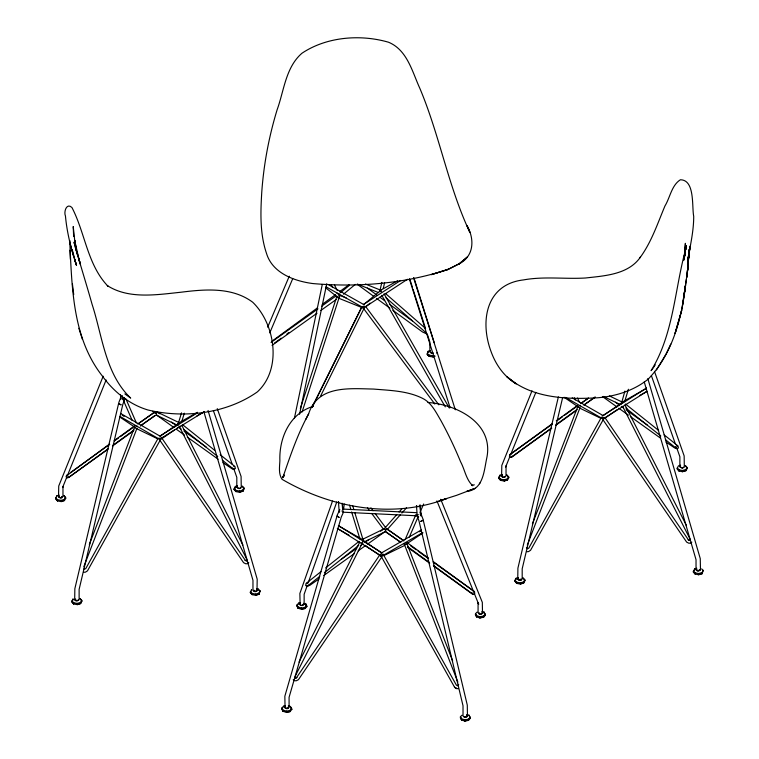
<?xml version="1.0" encoding="UTF-8"?>
<svg xmlns="http://www.w3.org/2000/svg" width="759" height="759" viewBox="0 0 759 759"><rect width="100%" height="100%" fill="white"/><g stroke="black" fill="none" stroke-linecap="round" stroke-linejoin="round"><path stroke-width="1.14" d="M285.45 705.823L283.629 706.164L281.874 708.014L283.05 710.12L286.447 711.145L286.447 712.359L289.9 711.667L291.864 709.418L290.479 706.506L288.344 705.823M300.517 602.731L298.695 603.073L296.921 605.037L298.126 607.029L301.513 608.054L301.513 609.268L304.966 608.576L306.731 606.726L305.545 603.414M462.022 715.206L460.428 716.714L461.614 718.82L464.821 719.836L464.821 721.05L468.464 720.367L470.419 718.118L469.034 715.206L466.776 714.513M477.088 612.115L475.485 613.737L476.68 615.729L479.887 616.744L479.887 617.959L483.53 617.276L485.475 615.132L484.109 612.105L481.842 611.422M684.637 255.679L685.386 243.316L684.675 255.821M689.106 250.432L688.128 263.136L689.153 249.872M689.049 252.045L689.134 250.166L687.531 264.53L689.153 250.299M688.811 254.388L689.049 249.825L687.464 271.333L684.039 295.536L685.557 285.08C681.753 318.628 672.199 354.225 648.214 379.111C633.879 390.676 615.511 396.378 597.324 397.801C566.205 399.585 531.158 398.304 506.67 376.464L516.234 383.883C504.09 376.597 495.864 364.832 491.101 351.683C479.669 321.237 485.997 284.189 523.577 279.9C544.042 276.191 564.819 279.217 585.417 278.003C604.638 275.83 628.31 274.625 640.416 257.121L639.941 257.785C651.45 242.206 657.512 223.649 664.941 205.993C670.083 197.587 671.582 185.291 680.368 179.769C695.149 179.826 691.743 206.666 693.707 216.315C693.735 229.417 691.032 242.33 688.593 255.138L690.377 245.888L687.663 262.007L689.362 250.337M688.536 259.36L688.755 255.536L688.052 265.289L689.077 250.565M458.702 684.333L457.743 685.794L456.415 685.187L383.048 554.051M684.96 251.912L685.311 246.998L684.646 255.413M684.609 256.324L685.415 249.047L683.973 258.477L686.316 245.546L685.548 249.92L685.709 249.104C674.58 289.587 673.717 334.178 651.089 370.658L653.044 368.21M684.627 255.897L684.827 253.553L683.793 260.432M61.185 501.604L61.185 500.39L64.382 499.365L65.559 497.363L63.765 495.418L65.748 498.265L64.382 500.579L61.185 501.604L57.542 500.931L55.578 498.34L56.916 495.769L59.174 495.077M77.352 604.638L77.352 603.424L80.549 602.399L81.706 600.293L79.932 598.453L81.896 601.194L80.549 603.614L77.352 604.638L73.708 603.974L71.725 601.726L73.082 598.804L73.082 600.018M237.51 485.751L235.385 486.434L234.038 489.005L236.002 491.604L239.464 492.278L239.464 491.064L242.852 490.029L244.028 488.028L242.225 486.083L243.601 488.246M251.552 590.682L251.552 589.477L250.375 592.684L252.168 594.639L255.631 595.312L255.631 594.107L259.018 593.064L260.176 590.957L258.392 589.117L256.57 588.785M502.24 474.517L499.982 475.21L498.644 477.781L500.608 480.371L504.251 481.045L504.251 479.83L507.448 478.806L508.625 476.804L506.832 474.849L506.993 475.646M520.418 584.079L520.418 582.865L523.615 581.84L524.773 579.734L522.998 577.884L524.962 580.635L523.615 583.054L520.418 584.079L516.775 583.405L514.792 580.711L516.148 578.244L518.406 577.552M682.531 471.719L682.531 470.504L685.918 469.47L687.094 467.468L685.292 465.514L687.274 468.369L685.918 470.684L682.531 471.719L679.068 471.035L677.104 468.445L678.451 465.874L680.576 465.191M696.743 568.225L694.618 568.908L693.252 571.831L695.235 574.079L698.697 574.753L698.697 573.538L702.084 572.504L703.242 570.398L701.629 568.889M684.523 256.352L685.13 250.461L684.466 256.314M675.738 446.415L675.624 447.611L676.43 448.455L665.396 439.641M689.352 250.432L688.271 258.98L688.726 255.631M684.457 256.637L684.846 253.591L684.466 256.305M684.95 289.331L686.392 279.284M343.447 509.801L344.292 504.023M685.832 247.462L684.922 253.459L685.206 251.561M683.954 259.464L684.295 257.358M427.308 353.447L427.308 354.662L429.366 356.407L432.915 356.91L432.915 355.705L429.366 355.203L427.308 353.447L428.152 351.294L430.173 350.506M682.54 305.535L685.244 286.703L681.696 310.365L675.102 333.248L681.696 310.365M294.359 418.475L322.281 284.454M299.558 414.281L326.759 283.724M363.182 541.879L362.935 539.791L338.391 525.759L339.007 526.642M118.575 403.636L121.004 404.803L118.575 403.636L74.847 588.718L74.686 599.601L75.388 600.53L78.528 600.369L79.126 599.363L79.126 589.364L122.854 404.281L124.666 399.319M381.862 282.414L379.699 291.56L381.54 291.57M558.387 396.872L517.913 568.159L517.752 579.041L518.454 579.971L521.594 579.81L522.192 578.804L522.192 568.804L562.656 397.517M383.257 288.448L384.623 282.718M406.928 543.017L405.723 544.668M430.77 351.986L431.159 353.248L433.361 353.02M429.366 355.203L429.366 356.407M337.015 515.997L339.045 517.382L337.015 515.997L284.843 696.231L285.061 708.081L288.202 708.232L289.084 707.312L289.084 697.303L341.256 517.069L343.419 512.306M55.758 497.876L57.542 499.726L57.542 500.931M71.906 600.805L73.708 602.76L73.708 603.974M234.227 488.54L236.002 490.39L236.002 491.604M250.375 591.47L252.168 593.424L252.168 594.639M498.824 477.316L500.608 479.157L500.608 480.371M514.972 580.246L516.775 582.2L516.775 583.405M677.294 467.98L679.068 469.83L679.068 471.035M693.441 570.91L695.235 572.865L695.235 574.079M178.365 425.106L178.128 424.044L181.524 412.849M78.386 600.008L77.057 601.052L75.891 600.786L75.236 600.179L75.606 598.946M621.327 403.902L624.913 391.075M181.923 421.112L184.314 413.2M624.648 401.682L628.405 389.253M302.082 411.966L339.131 297.604M300.327 408.456L336.816 296.522L337.499 296.437M118.746 402.763L120.937 397.004M332.508 501.063L299.871 593.462L300.128 604.989L301.731 605.502L304.141 604.325L304.141 594.316L307.281 585.407M308.467 582.068L336.787 501.917M298.126 607.029L298.126 608.244L301.513 609.268M283.05 710.12L283.05 711.335L286.447 712.359M476.68 615.729L476.68 616.944L479.887 617.959M461.614 718.82L461.614 720.035L464.821 721.05M527.287 545.142L580.085 407.469M89.334 544.469L134.694 426.833M83.803 566.802L137.037 428.133M532.401 523.909L577.884 406.435M258.392 590.331L258.392 589.117M103.177 376.208L58.737 486.007L58.528 496.671L59.221 497.496L60.957 497.838L62.969 496.443L62.969 486.434L62.57 487.572L106.118 379.974M532.021 390.781L501.803 465.438L501.595 476.111L502.287 476.937L504.023 477.278L506.035 475.874L506.035 465.874L505.636 467.013L510.076 456.036M510.968 453.835L535.854 392.356M58.528 496.671L58.936 495.684M253.971 590.179L254.17 591.46L255.337 591.726L256.846 590.682M208.061 410.458L257.197 579.183L256.997 591.033L253.857 591.195L252.965 590.274L252.965 580.265L203.82 411.539M501.595 476.111L502.003 475.115M505.295 476.519L505.029 477.183L502.809 477.297L502.154 476.69L502.61 476.016M697.037 569.62L697.236 570.901L698.403 571.166L699.912 570.113L699.257 569.506M296.921 605.037L297.917 608.035M281.874 708.014L282.851 711.126M475.485 613.737L476.481 616.735M460.428 716.714L461.415 719.826M337.214 515.133L339.823 509.621M267.671 327.176L289.264 276.21M269.758 332.888L292.727 278.667M405.135 539.611L415.913 514.564M409.3 537.106L418.105 516.803M419.955 512.534L423.655 503.985M386.236 528.681L385.468 530.152M379.671 291.456L380.088 290.517L397.64 280.792M178.261 424.471L178.593 423.019L197.425 412.289M670.785 344.074L666.108 353.96L656.516 369.937M517.752 579.041L518.169 578.159M474.318 484.821L471.747 485.286L472.772 485.732C466.111 479.811 464.793 469.527 460.609 461.814C454.764 447.639 448.171 433.768 440.761 420.344C435.865 412.071 431.34 402.479 422.175 398.162C407.137 390.781 389.851 390.439 373.494 389.063C349.396 388.58 317.727 385.088 308.628 413.864C297.575 434.139 290.194 456.045 282.756 477.781L284.16 475.001L283.069 476.462M361.815 306.854L312.11 407.27L362.015 306.75M320.497 396.264L363.922 308.628M298.695 603.073L298.695 604.287M305.744 603.766L306.731 606.726M283.629 706.164L283.458 706.961M290.479 707.711L290.479 706.506M484.109 613.319L484.109 612.105M362.498 542.704L295.128 676.364L295.536 678.11L295.137 677.55L296.171 677.834L295.725 678.043L296.911 677.417L296.446 677.74L379.794 554.895M305.735 419.556L308.628 413.864M299.065 662.057L359.7 542.22M645.824 389.225L646.345 388.228L601.982 416.084M475.362 488.236L466.595 491.452C483.189 489.859 484.014 471.054 486.642 458.626C494.441 423.645 457.478 404.585 427.934 402.469M621.175 403.371L621.659 402.46L646.431 388.333L645.757 389.253L646.345 388.228M234.227 489.754L234.996 488.35M255.631 595.312L259.018 594.278L260.176 590.957M498.824 478.531L499.982 475.21M698.697 574.753L702.084 573.719L703.242 570.398M158.062 438.379L85.682 568.747L83.746 569.07M160.14 440.267L87.494 570.834L85.53 572.125L83.784 572.286M601.128 417.82L528.748 548.188L527.42 548.795L526.442 547.343M603.206 419.708L530.56 550.275L528.596 551.565L526.85 551.727M56.916 495.769L56.716 496.585M235.385 486.434L235.385 487.648M516.148 578.244L516.148 579.459M694.618 568.908L694.618 570.123M436.994 353.656L436.994 352.451M384.111 528.928L384.386 528.444M428.152 351.294L428.152 352.508M217.264 408.646L241.087 476.462L241.248 487.117L240.831 487.999L239.237 488.511L236.808 487.344L237.406 486.348M239.464 492.278L242.852 491.244L244.208 488.929L244.028 488.028M504.251 481.045L507.448 480.02L508.815 477.705L508.625 476.804M654.476 371.407L684.153 455.903L684.314 466.557L683.897 467.44L682.303 467.952L679.874 466.785L680.472 465.789M134.846 425.998L134.296 426.938L134.846 427.82M653.622 367.318L655.226 364.87M69.003 476.747L67.352 477.999L66.384 477.43L66.099 476.159L109.419 444.148M59.544 496.576L59.088 497.249L60.881 498.018L61.963 497.743L61.764 496.462M75.236 600.179L75.691 599.506M240.698 487.752L239.17 488.692L237.548 487.914M512.069 456.187L511.462 457.079L551.442 428.057M518.758 578.946L518.302 579.62L520.124 580.493L521.177 580.113L520.978 578.832M683.764 467.193L682.227 468.132L680.614 467.354M647.825 378.57L700.263 558.624L700.472 569.478L700.064 570.474L696.923 570.635L696.031 569.715L696.639 568.823M381.786 556.983L298.439 679.675L296.342 680.757L294.748 680.747L293.23 679.703M479.422 483.787L480.001 482.933M406.739 543.615L406.245 543.387M299.701 604.107L300.393 603.177M479.28 612.817L479.09 614.097L480.172 614.373L481.956 613.595L481.5 612.93M423.247 520.19L420.837 521.367L423.247 520.19L467.288 705.12L467.459 716.003L466.766 716.932L463.616 716.781L463.018 715.784L463.018 705.775L418.968 520.854L417.137 515.902M364.908 306.342L362.982 307.727L434.831 404.063M284.644 707.094L285.327 706.268M161.136 438.019L159.694 439.366M604.202 417.459L602.76 418.807M326.047 286.807L363.02 307.528L364.548 306.532M385.088 527.799L396.758 514.64M399.092 512.002L402.204 508.492M387.081 529.735L400.306 514.82M401.862 513.065L406.53 507.799M304.966 608.576L304.966 607.361L306.731 605.511M289.9 711.667L289.9 710.452L291.674 708.498M483.53 617.276L483.53 616.061L485.286 614.211M468.464 720.367L468.464 719.153L470.238 717.198M308.458 585.132L307.661 585.976L319.729 576.385M159.286 438.266L160.045 438.939L160.766 438.19M603.832 417.63L603.111 418.38L602.352 417.706M64.382 500.579L64.382 499.365M80.549 603.614L80.549 602.399M242.852 491.244L242.852 490.029M259.018 594.278L259.018 593.064M507.448 480.02L507.448 478.806M523.615 583.054L523.615 581.84M685.918 470.684L685.918 469.47M702.084 573.719L702.084 572.504M156.145 413.456L157.018 412.63L156.648 411.919M382.773 554.829L380.961 555.939L454.603 687.284L456.576 688.565L458.322 688.717M337.309 528.368L380.952 555.74L382.403 554.962M459.726 263.439L447.715 269.606L459.167 263.885C474.451 255.906 474.536 238.687 466.946 225.442L469.83 232.32C448.085 186.069 439.66 135.244 419.822 88.3C412.194 71.65 407.26 50.009 388.58 42.248C360.449 34.06 326.607 36.717 301.94 53.253C285.669 67.323 284.065 90.634 277.139 109.713C268.952 136.525 263.734 164.248 261.76 192.217C260.527 212.662 259.806 233.687 266.494 253.354C272.396 273.126 294.312 281.143 312.898 283.562C358.22 287.49 404.908 283.705 448.208 269.35L431.501 274.616L448.208 269.35M340.506 292.727L349.434 285.318M343.495 294.188L355.297 284.397M363.352 304.824L379.699 291.257M365.667 306.854L370.126 303.145M407.517 279.255L365.458 306.75M320.991 571.612L306.133 583.415L305.64 585.464L306.845 586.242L309.786 585.36L318.97 578.937M325.63 567.922L359.054 541.366M324.368 572.694L358.722 545.398M646.696 391.53L603.803 418.475M271.618 341.474L317.433 307.898M322.205 304.397L335.563 294.606M339.377 291.807L348.922 284.805M274.511 343.077L281.2 338.172M286.921 333.979L288.828 332.575M114.182 440.694L134.163 426.178M108.376 448.616L68.395 477.639L107.731 449.442M113.138 445.163L134.077 429.955M552.486 423.588L509.65 454.688L509.45 456.871L510.418 457.44L512.173 456.852L551.755 428.19M556.29 420.828L577.229 405.619M556.205 424.594L577.144 409.395M70.454 472.572L109.751 444.29M114.543 440.837L118.376 438.085M120.292 436.7L132.749 427.734M138.499 423.598L154.798 411.871M112.522 445.988L133.612 430.818M140.32 425.989L154.694 415.638M551.859 424.414L509.735 454.793L510.864 454.546M557.609 420.277L562.4 416.833M564.316 415.448L576.774 406.482M580.607 403.722L588.282 398.2M555.588 425.429L576.679 410.249M584.345 404.737L594.885 397.147M338.922 297.395L339.776 296.788M341.351 559.26L356.654 548.302M360.478 545.56L362.394 544.194M365.259 542.135L369.092 539.402M380.563 531.186L383.437 529.127M323.751 575.512L354.358 553.596M358.182 550.863L365.829 545.379M367.745 544.013L384.955 531.689M271.058 342.385L317.964 308.856M321.788 306.114L336.142 295.858M272.045 345.364L317.025 313.201M320.858 310.469L336.171 299.52M137.721 424.015L154.921 412.109M68.13 474.441L66.669 475.362L67.674 475.087M140.7 425.657L156.145 414.974L177.075 425.049M160.756 435.761L178.128 423.74M161.012 439.29L174.399 430.03M177.264 428.048L180.13 426.065M204.475 411.511L160.045 438.939M248.781 562.685L247.263 563.738L245.688 563.747L243.582 562.675L159.902 440.277M580.787 403.456L588.424 398.162M583.766 405.097L595.35 397.08M602.855 415.866L621.194 403.171M604.079 418.731L617.465 409.471M691.847 542.125L690.329 543.178L688.755 543.188L686.648 542.106L602.969 419.718M422.801 533.027L405.904 544.374L403.883 543.861M419.556 531.736L421.454 530.475M363.514 304.454L400.61 280.46M159.912 436.036L197.52 412.801M420.002 514.08L420.875 513.568L423.076 519.317M382.432 555.816L422.791 532.533M196.799 415.998L203.972 411.881M639.865 395.439L647.038 391.321M380.904 553.254L421.273 529.981M362.536 539.345L384.49 528.644M364.453 541.812L385.278 531.661L400.837 542.296M308.268 582.798L306.408 583.548L307.509 583.405M383.722 555.645L404.623 545.455M474.033 488.72L456.538 495.352L438.939 500.94L446.596 498.606C392.185 519.279 331.351 508.008 282.082 479.327C278.373 474.024 279.597 466.87 279.881 460.779C278.999 438.009 289.862 413.124 313.363 406.331M432.915 356.91L435.059 356.113M432.953 356.721L434.651 356.104M61.204 501.405L64.581 500.371M77.371 604.449L80.748 603.405M504.27 480.845L507.648 479.811M520.437 583.88L523.814 582.846M239.483 492.088L243.051 491.035M499.783 476.026L502.458 475.238M255.65 595.122L259.217 594.069M682.55 471.519L686.117 470.476M698.716 574.563L702.284 573.51M417.033 515.105L418.465 514.744M338.41 296.038L339.472 295.82M380.088 290.517L381.151 290.299M123.869 397.536L122.474 397.82A1.926 1.025 -1.6 0 0 123.869 397.536L123.935 399.974A1.926 1.025 -1.6 0 0 124.381 398.741M301.513 608.054L304.966 607.361M286.447 711.145L289.9 710.452M301.494 609.069L305.137 608.386M479.887 616.744L483.53 616.061M286.428 712.16L290.071 711.477M464.821 719.836L468.464 719.153M479.868 617.76L483.701 617.086M464.802 720.851L468.626 720.177M136.24 426.425L137.341 426.254M579.307 405.856L580.407 405.695M473.426 591.46L474.422 591.735L470.618 588.956M676.563 445.875L677.654 446.017M178.137 424.148L178.763 424.091M343.049 509.09L416.634 512.676M417.469 515.826L343.002 512.192A1.926 1.138 -4.1 0 1 342.831 512.467M621.194 403.475L621.83 403.532M362.774 540.863L363.4 540.911L354.823 512.704M283.6 476.054L284.189 476.14M432.459 353.163L429.869 352.129L429.869 342.119L427.364 334.254M500.608 479.157L504.251 479.83M516.775 582.2L520.418 582.865M57.542 499.726L61.185 500.39M73.708 602.76L77.352 603.424M679.068 469.83L682.531 470.504M695.235 572.865L698.697 573.538M236.002 490.39L239.464 491.064M252.168 593.424L255.631 594.107M427.042 334.083L422.459 331.949L392.801 310.279M123.356 398.171L124.78 398.532M233.734 466.32L234.588 466.576M341.854 511.006L343.381 511.519M365.383 284.027L380.468 290.09M357.271 284.065L378.637 292.651M339.861 295.384L346.265 297.964M338.011 297.945L363.884 308.334M609.439 395.942L622.048 402.004M603.396 396.426L620.141 404.49M580.018 408.266L601.024 418.38M156.923 411.947L178.982 422.573M120.548 413.418L160.766 436.548M135.899 428.323L157.957 438.949M338.486 525.645L381.768 552.742M364.367 304.89L328.808 284.91M572.21 397.877L602.817 415.401M565.578 397.422L602.323 418.551M159.257 439.11L120.045 416.463M337.783 528.748L348.95 535.171M364.244 307.689L362.717 306.57M603.5 418.769L601.982 417.573M160.434 439.328L158.916 438.133M578.908 407.488L577.694 405.837M122.208 415.164L124.078 416.416M564.07 397.27L578.719 407.194M120.026 417.165L135.652 427.753M386.492 528.795L403.826 540.636M363.409 540.503L381.881 553.131M361.417 542.837L363.333 544.156M366.227 546.129L381.625 556.66M381.995 556.072L380.553 554.725M615.502 402.232L619.353 404.993M621.279 406.378L623.205 407.754M626.099 409.832L647.294 425.012M602.418 396.511L616.877 406.871M618.803 408.247L628.433 415.154M630.359 416.53L660.226 437.934M666.013 442.08L675.282 448.322L677.237 448.721L678.442 447.933L677.939 445.884L664.144 434.869M159.902 413.826L157.018 411.748L157.303 412.232M171.468 422.108L176.287 425.562M179.171 427.63L181.097 429.006M183.991 431.084L206.154 446.956M156.468 415.002L173.811 427.431M176.695 429.499L184.409 435.021M187.293 437.099L218.127 459.186M222.947 462.639L232.216 468.882L234.17 469.28L235.375 468.493L234.873 466.453L220.157 454.698M403.797 540.911L386.606 528.549L386.701 529.051M410.477 545.712L416.207 549.829M418.114 551.205L427.659 558.074M433.389 562.191L469.669 588.272M385.762 531.632L400.078 541.935M407.716 547.419L429.67 563.216M433.493 565.958L471.994 593.794L473.749 594.382L474.717 593.804L474.517 591.622L433.285 561.632M407.393 542.808L428.484 558.15M407.507 546.594L429.556 562.637M433.398 565.427L472.715 594.022L472.032 593.102L472.62 594.126L472.098 593.13M367.365 288.069L376.929 295.061M379.804 297.158L384.585 300.649M389.367 304.15L412.327 320.924M357.404 284.416L373.665 296.295M376.54 298.391L389.936 308.182M124.884 393.921L130.7 398.086C105.311 374.035 102.437 336.152 92.124 304.444C86.298 283.648 79.686 263.069 74.021 242.225L80.511 264.549M336.493 292.68L339.823 295.583M325.564 287.68L337.793 297.405M625.52 404.016L658.632 430.457M625.843 408.048L660.795 435.96M182.454 424.585L214.645 450.286M183.697 429.347L217.729 456.529M222.33 460.201L233.364 469.015L232.558 468.17M363.087 306.683L363.846 307.319M156.677 414.082L155.168 412.725M385.591 293.591L425.249 328.22M385.999 297.765L426.539 333.173M427.127 354.377L429.214 356.237M380.923 554.895L381.644 555.645M677.104 468.901L678.907 470.855M498.644 478.236L500.437 480.191M234.038 489.46L235.84 491.415M55.578 498.796L57.371 500.75M152.777 411.302L154.333 413.048M693.252 571.831L695.073 573.889M507.6 476.329L508.815 477.705M514.792 581.166L516.604 583.225M250.185 592.39L252.007 594.449M71.725 601.726L73.538 603.784M385.857 530.826L384.31 528.672M256.713 589.221L257.405 590.047M365.601 306.484L438.863 404.832M370.923 507.885L373.048 510.741M375.183 513.587L385.819 527.837M367.422 507.724L369.548 510.579M371.682 513.426L383.741 529.573M466.443 715.908L466.908 716.581L465.096 717.464L463.758 716.43M300.251 604.743L300.716 605.407L302.936 605.521L303.126 604.24M285.204 707.73L286.722 708.773L287.879 708.498L288.069 707.217M604.951 417.63L688.631 540.171L688.166 539.848L689.931 539.972L689.523 540.541L689.931 538.795L622.627 406.321M161.885 438.19L245.565 560.73L245.1 560.408L246.865 560.54L246.457 561.1L246.865 559.355L179.579 426.985M476.68 616.944L475.295 614.638M303.543 603.329L304.141 604.325M298.126 608.244L296.741 605.938M460.248 717.616L461.614 720.035M281.684 708.915L283.05 711.335M384.054 293.809L449.3 408.038M381.815 295.346L445.258 406.881M484.498 614.022L485.286 615.426M469.034 715.206L469.242 716.012M469.631 716.714L470.419 718.118M290.678 707.312L291.864 709.418M484.308 612.921L485.475 615.132M305.744 604.221L306.911 606.432M624.904 404.879L686.478 525.551M181.837 425.438L242.88 545.057M331.332 285.128L332.385 287.206M334.539 285.09L337.195 290.393M338.799 293.572L339.861 295.687M467.032 715.12L467.459 716.003M574.364 397.801L575.294 399.936M123.347 400.23L132.227 420.495M577.571 397.991L579.459 402.327M126.003 399.073L136.411 422.991M69.724 241.258L69.686 240.527C72.048 286.864 72.143 337.451 102.209 375.847C113.489 391.464 129.267 404.443 147.929 409.983C184.228 418.56 226.087 413.674 256.978 392.166L257.595 391.672C282.177 368.789 275.261 323.989 252.69 302.215C232.121 286.874 204.93 289.217 180.917 292.234C156.847 294.72 128.812 299.444 107.285 285.583L107.911 286.152C87.276 264.625 85.264 233.098 71.944 207.53C66.64 202.416 63.566 211.77 65.454 216.021C66.991 232.89 71.185 249.398 76.536 265.432L74.648 259.493M687.094 467.468L687.274 468.369M524.773 579.734L524.962 580.635M65.559 497.363L65.748 498.265M81.706 600.293L81.896 601.194M440.751 499.289L482.316 602.352L482.515 613.016L481.832 613.841L480.105 614.192L478.075 612.798L478.075 602.788L478.692 604.287L436.928 500.874M406.862 543.444L452.658 660.918M404.101 543.653L457.848 682.132M651.374 375.61L675.586 444.546M676.753 447.886L679.874 456.776L679.874 466.785M213.383 410.628L232.131 463.996M233.687 468.445L236.808 477.335L236.808 487.344M79.458 261.257L80.283 263.98L78.5 258.041L79.61 261.722M75.483 262.149L76.298 264.815L74.562 259.227M78.841 328.267L82.456 339.444M414.072 278.126L434.252 342.726M409.841 279.208L412.346 287.073M413.057 289.321L425.581 328.638M413.541 277.652L455.315 409.794M409.376 278.951L450.078 407.697M349.548 505.162L350.933 509.678M351.626 511.936L359.946 539.023M352.764 505.93L353.798 509.317M73.557 255.982L71.355 248.297M77.522 255.09L75.35 247.481M644.249 381.919L696.031 559.706L696.031 569.715M79.363 260.944L74.638 240.366L74.837 241.552L73.225 226.561L73.651 236.504M75.369 261.77L72.314 249.853L72.437 250.479M420.031 504.763L421.017 515.987L420.78 515.133M420.609 512.809L420.847 513.663A1.926 1.138 -4.1 0 0 420.609 512.809L420.116 505.911M342.84 509.858L342.603 509.014A1.926 1.138 -4.1 0 1 342.84 509.858L342.423 504.109M70.008 242.965L71.204 247.719M76.336 249.151L76.488 249.91L74.638 240.366M72.418 283.894L73.727 294.577M416.463 505.57L417.127 514.792M342.186 503.264L342.527 507.866M338.457 501.765L339.207 512.135M69.98 250.138L70.369 259.293M122.408 395.714L122.522 399.452M120.605 394.86L120.728 399.215M339.264 511.841A1.926 1.138 -4.1 0 1 339.728 511.3M338.742 502.316A1.926 1.138 -4.1 0 1 338.542 502.06M418.702 516.945A1.926 1.138 -4.1 0 1 417.507 516.49L417.298 516.234A1.926 1.138 -4.1 0 1 417.27 515.646M420.268 505.608A1.926 1.138 -4.1 0 1 418.446 506.576A1.926 1.138 -4.1 0 1 416.549 505.855M120.823 398.949A1.926 1.025 -1.6 0 1 121.042 398.712M688.356 261.457L687.464 271.333L688.356 261.457M687.844 267.462L686.734 277.396L687.844 267.462M467.108 257.187L459.167 263.885L467.108 257.187M456.576 688.565L454.603 687.284L456.576 688.565"/></g></svg>
